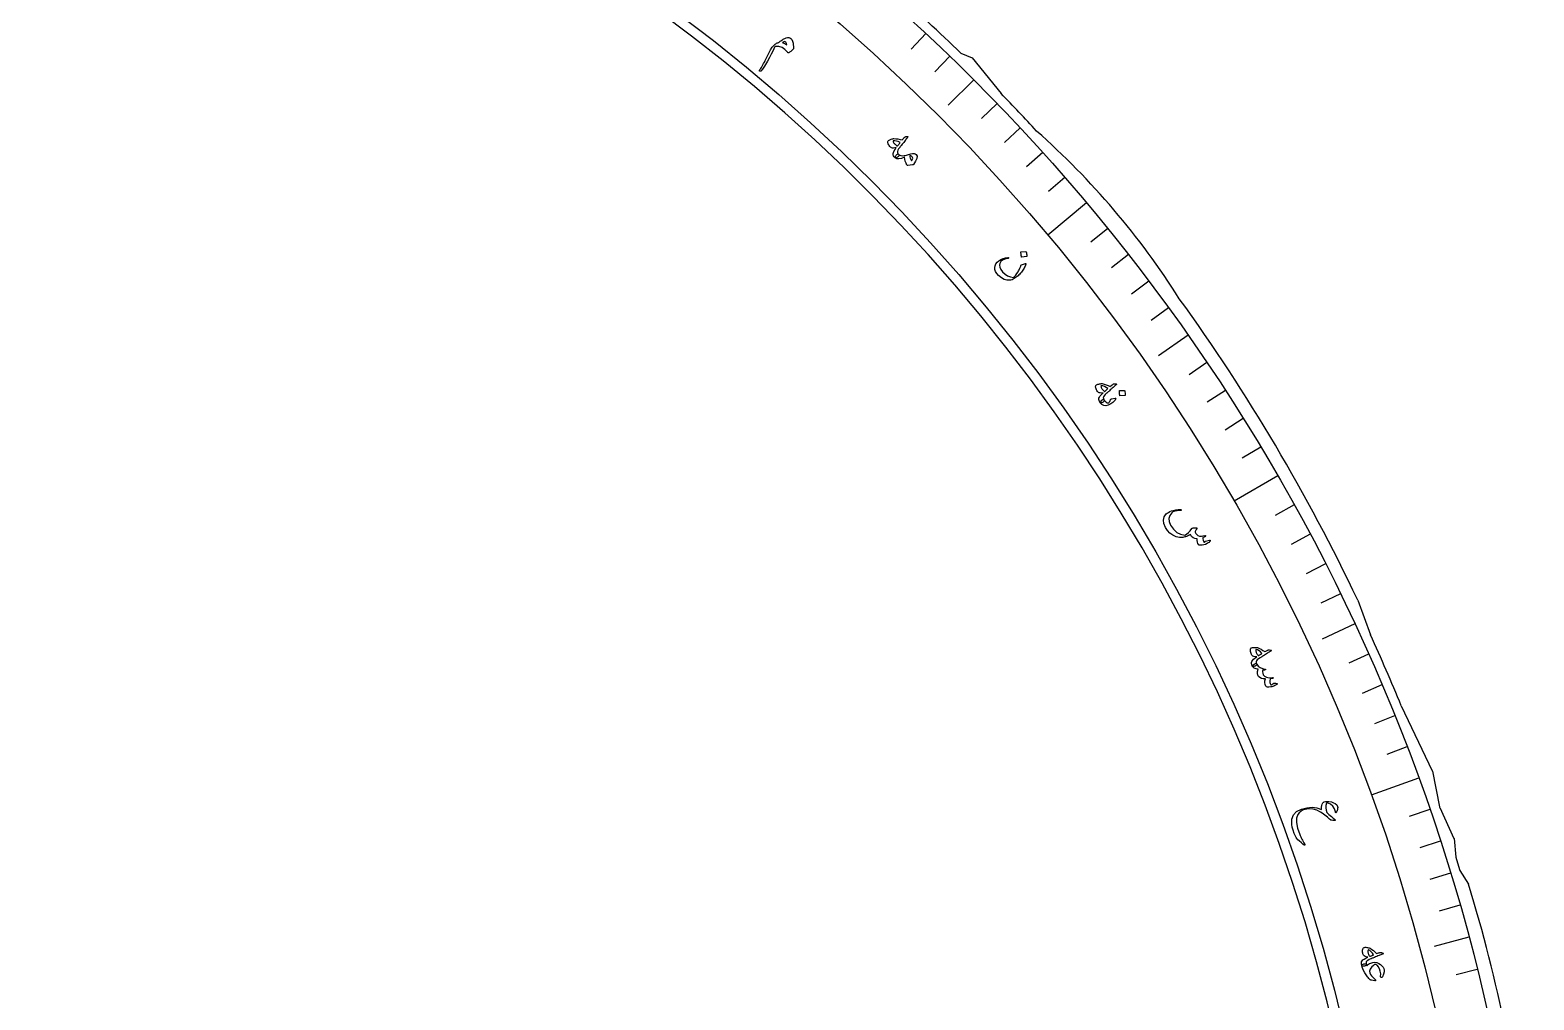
# Model space of a CAD drawing. Header units: millimetres. Extents: x -92 to 92, y -92 to 131.
# Drawn here: x 19.5 to 91, y 20.6 to 66.7 of the extents above; entities that cross this region are included whole.
import ezdxf

# ---------------------------------------------------------------- set-up
doc = ezdxf.new("R2010")
doc.units = ezdxf.units.MM
for name, color, linetype in [('CUT_INNER', 6, 'Continuous'), ('CUT_OUTER', 1, 'Continuous'), ('ENGRAVE', 7, 'Continuous'), ('ENGRAVE_FINE', 8, 'Continuous'), ('TEXT', 5, 'Continuous')]:
    doc.layers.add(name, color=color, linetype=linetype)

msp = doc.modelspace()

# ---------------------------------------------------------------- linework, layer by layer
at = {"layer": 'CUT_INNER'}
msp.add_arc((0, 0), 83.7225, 104.414063, 87.539062, dxfattribs=at)
at = {"layer": 'CUT_OUTER'}
for points in [[(63.7555, 65.6309), (64.2908, 65.4166), (64.2942, 65.415), (64.2967, 65.4122), (65.6704, 63.7147)], [(82.6446, 39.6083), (83.2589, 37.9491)], [(84.7152, 34.5766), (86.1962, 31.4733), (86.1975, 31.4705), (86.1982, 31.4675), (86.5381, 29.7677), (86.5426, 29.7506), (86.549, 29.7342), (87.2279, 28.2637), (87.2295, 28.2597), (87.2301, 28.2555), (87.3104, 27.3689), (87.3954, 27.0978), (87.505, 26.7406), (87.9156, 26.0838), (87.9176, 26.0802)]]:
    msp.add_lwpolyline(points, dxfattribs=at)
for centre, radius, start, end in [((0.5066, 0.5589), 90.7457, 45.81392, 48.52147), ((3.0411, 2.8627), 87.3235, 42.563322, 44.175366), ((42.8862, 34.1984), 36.984, 32.279459, 48.572341), ((0.4053, 0.6064), 91.0189, 25.372572, 35.878516), ((1.4163, 0.6079), 89.9588, 22.185301, 24.52516), ((22.979, 5.898), 68.0025, 5.190777, 17.264659)]:
    msp.add_arc(centre, radius, start, end, dxfattribs=at)
at = {"layer": 'ENGRAVE'}
for points in [[(64.3703, 64.3703), (63.1604, 63.1604)], [(69.7356, 58.5151), (67.9006, 56.9753)], [(74.5702, 52.2146), (73.1685, 51.2332)], [(78.8372, 45.5167), (76.7627, 44.3189)], [(82.5042, 38.4724), (80.9535, 37.7492)], [(85.5434, 31.1352), (83.2924, 30.3159)], [(87.9315, 23.5612), (86.2787, 23.1183)]]:
    msp.add_lwpolyline(points, dxfattribs=at)
for radius in [91.0333, 88.6379, 84.1891]:
    msp.add_circle((0, 0), radius, dxfattribs=at)
at = {"layer": 'ENGRAVE_FINE'}
for points in [[(62.0846, 66.5776), (61.3844, 65.8267)], [(63.2371, 65.4839), (62.5239, 64.7454)], [(65.4839, 63.2371), (64.7454, 62.5239)], [(66.5776, 62.0846), (65.8267, 61.3844)], [(67.651, 60.9132), (66.888, 60.2263)], [(68.7037, 59.7233), (67.9289, 59.0497)], [(70.7462, 57.2891), (69.9484, 56.6431)], [(71.7353, 56.0457), (70.9263, 55.4137)], [(72.7025, 54.7852), (71.8826, 54.1674)], [(73.6475, 53.5081), (72.817, 52.9046)], [(75.4701, 50.9052), (74.619, 50.3311)], [(76.347, 49.5803), (75.486, 49.0212)], [(77.2007, 48.2403), (76.33, 47.6963)], [(78.0308, 46.8856), (77.1508, 46.3569)], [(79.6196, 44.1338), (78.7217, 43.6361)], [(80.3777, 42.7376), (79.4712, 42.2556)], [(81.1113, 41.3283), (80.1966, 40.8622)], [(81.8202, 39.9064), (80.8975, 39.4563)], [(83.1631, 37.0266), (82.2252, 36.609)], [(83.7966, 35.5696), (82.8516, 35.1684)], [(84.4047, 34.1017), (83.4528, 33.7171)], [(84.987, 32.6234), (84.0285, 32.2555)], [(86.0737, 29.6376), (85.103, 29.3033)], [(86.5779, 28.1309), (85.6015, 27.8136)], [(87.0556, 26.6156), (86.0739, 26.3154)], [(87.5069, 25.0922), (86.52, 24.8092)], [(88.3293, 22.023), (87.3331, 21.7746)]]:
    msp.add_lwpolyline(points, dxfattribs=at)
at = {"layer": 'TEXT'}
for points in [[(55.0978, 66.1478), (55.1293, 66.1747), (55.1615, 66.2008), (55.1945, 66.2261), (55.2283, 66.2505), (55.2629, 66.2736), (55.2983, 66.295), (55.3346, 66.3146), (55.3717, 66.3325), (55.4443, 66.3604), (55.5083, 66.3759), (55.5637, 66.3791), (55.6104, 66.3698), (55.6662, 66.3374), (55.7115, 66.2824), (55.7462, 66.205), (55.7702, 66.105), (55.775, 66.0754), (55.7789, 66.0457), (55.7819, 66.016), (55.784, 65.9862), (55.7853, 65.9562), (55.7859, 65.9259), (55.7858, 65.8954), (55.7851, 65.8645), (55.7837, 65.8475), (55.78, 65.8328), (55.7742, 65.8204), (55.766, 65.8103), (55.7257, 65.776), (55.6894, 65.7456), (55.6573, 65.7191), (55.6293, 65.6964), (55.6058, 65.6778), (55.5873, 65.6636), (55.5738, 65.6538), (55.5652, 65.6483), (55.5519, 65.6442), (55.5397, 65.6448), (55.5287, 65.6503), (55.5189, 65.6607), (55.3858, 65.8094), (55.2438, 65.9074), (55.0931, 65.9547), (54.934, 65.9512), (54.9193, 65.9467), (54.9073, 65.9401), (54.898, 65.9311), (54.8914, 65.92), (54.8155, 65.7588), (54.7335, 65.5936), (54.6453, 65.4243), (54.551, 65.2508), (54.4175, 65.023), (54.3109, 64.8678), (54.2314, 64.785), (54.179, 64.7746), (54.1706, 64.7858), (54.1701, 64.8021), (54.1775, 64.8234), (54.1928, 64.8498), (54.2284, 64.9018), (54.2638, 64.9572), (54.2992, 65.016), (54.3345, 65.0782), (54.3699, 65.1435), (54.4056, 65.2114), (54.4414, 65.2822), (54.4774, 65.3556), (54.5981, 65.6021), (54.7, 65.7922), (54.7831, 65.9258), (54.8478, 66.0029), (54.8833, 66.0342), (54.9178, 66.0616), (54.9512, 66.0851), (54.9837, 66.1045), (55.0148, 66.1204), (55.0442, 66.1329), (55.0718, 66.142), (55.0978, 66.1478)], [(55.2605, 66.1354), (55.2849, 66.1277), (55.3099, 66.1187), (55.3353, 66.1082), (55.3611, 66.0962), (55.3873, 66.0829), (55.4137, 66.0684), (55.4404, 66.0526), (55.4672, 66.0356), (55.455, 66.0899), (55.4398, 66.1313), (55.4216, 66.1597), (55.4004, 66.1751), (55.3669, 66.1834), (55.3324, 66.1795), (55.2969, 66.1635), (55.2605, 66.1354)], [(61.2066, 61.6733), (61.2286, 61.674), (61.2384, 61.667), (61.236, 61.6522), (61.2214, 61.6297), (61.2115, 61.6172), (61.198, 61.5998), (61.1809, 61.5773), (61.1602, 61.5498), (61.1356, 61.5173), (61.1067, 61.4795), (61.0735, 61.4365), (61.036, 61.3883), (60.9991, 61.3409), (60.9661, 61.2985), (60.9369, 61.2611), (60.9116, 61.2287), (60.8902, 61.2014), (60.8728, 61.1793), (60.8595, 61.1624), (60.8503, 61.1507), (60.7938, 61.0754), (60.756, 61.0108), (60.737, 60.9568), (60.7367, 60.9135), (60.7433, 60.89), (60.7561, 60.8662), (60.7749, 60.8421), (60.7999, 60.8179), (60.812, 60.801), (60.8161, 60.7827), (60.812, 60.763), (60.7997, 60.742), (60.7813, 60.7204), (60.7603, 60.7009), (60.7369, 60.6833), (60.7111, 60.6678), (60.6868, 60.6568), (60.6663, 60.651), (60.6498, 60.6504), (60.637, 60.655), (60.5903, 60.7026), (60.5583, 60.7517), (60.5408, 60.8025), (60.538, 60.855), (60.5512, 60.9147), (60.5799, 60.982), (60.6241, 61.0569), (60.6839, 61.1393), (60.6151, 61.1213), (60.5551, 61.1129), (60.504, 61.1143), (60.4616, 61.1254), (60.4342, 61.1415), (60.4063, 61.1648), (60.3779, 61.1952), (60.349, 61.2329), (60.3216, 61.2757), (60.3011, 61.3143), (60.2876, 61.3486), (60.2812, 61.3787), (60.2811, 61.4081), (60.2866, 61.4334), (60.2979, 61.4544), (60.3148, 61.4712), (60.3398, 61.4883), (60.3701, 61.5048), (60.4056, 61.5206), (60.4463, 61.5358), (60.4886, 61.5496), (60.5234, 61.5595), (60.5509, 61.5655), (60.5709, 61.5676), (60.666, 61.5628), (60.7631, 61.5506), (60.862, 61.5311), (60.9628, 61.5042), (60.995, 61.5415), (61.0231, 61.5733), (61.0472, 61.5996), (61.0672, 61.6206), (61.0853, 61.6368), (61.1037, 61.6492), (61.1224, 61.6577), (61.1413, 61.6624)], [(60.8656, 61.3807), (60.7772, 61.4235), (60.6936, 61.4511), (60.6149, 61.4634), (60.541, 61.4605), (60.5334, 61.4576), (60.5288, 61.4527), (60.5272, 61.4458), (60.5285, 61.4369), (60.5395, 61.41), (60.554, 61.3835), (60.572, 61.3573), (60.5935, 61.3315), (60.6184, 61.306), (60.6469, 61.2809), (60.6788, 61.2562), (60.7143, 61.2317), (60.7204, 61.2286), (60.7279, 61.2263), (60.7367, 61.225), (60.7469, 61.2246), (60.7606, 61.2406), (60.7746, 61.2575), (60.7889, 61.2755), (60.8036, 61.2945), (60.8186, 61.3145), (60.834, 61.3356), (60.8496, 61.3576), (60.8656, 61.3807)], [(61.6342, 60.8059), (61.6704, 60.7286), (61.6599, 60.6248), (61.6026, 60.4946), (61.4986, 60.338), (61.4901, 60.3277), (61.4812, 60.3201), (61.4719, 60.3152), (61.4621, 60.313), (61.2378, 60.2894), (61.2233, 60.2888), (61.2107, 60.2923), (61.2, 60.2998), (61.191, 60.3113), (61.1473, 60.4021), (61.1139, 60.495), (61.0907, 60.5902), (61.0779, 60.6876), (60.9294, 60.6289), (60.8065, 60.6039), (60.7091, 60.6126), (60.637, 60.655), (60.633, 60.6638), (60.6335, 60.6776), (60.6385, 60.6963), (60.648, 60.72), (60.6782, 60.7721), (60.7073, 60.8091), (60.7352, 60.831), (60.7619, 60.8377), (60.7718, 60.8358), (60.7814, 60.8319), (60.7907, 60.8259), (60.7999, 60.8179), (60.8479, 60.7839), (60.9073, 60.7629), (60.978, 60.7549), (61.06, 60.76), (61.1022, 60.7684), (61.1691, 60.7846), (61.2607, 60.8086), (61.377, 60.8403), (61.4591, 60.8561), (61.5293, 60.8557), (61.5877, 60.8389), (61.6342, 60.8059)], [(61.326, 60.7609), (61.3314, 60.6986), (61.3462, 60.6368), (61.3705, 60.5753), (61.4042, 60.5143), (61.4375, 60.5523), (61.4573, 60.5908), (61.4634, 60.6299), (61.4559, 60.6696), (61.4371, 60.7052), (61.4092, 60.7324), (61.3722, 60.7509), (61.326, 60.7609)], [(66.854, 55.5853), (66.8346, 55.5411), (66.8133, 55.4962), (66.7901, 55.4505), (66.765, 55.4041), (66.7375, 55.3571), (66.7072, 55.3094), (66.6741, 55.2611), (66.6383, 55.2122), (66.6012, 55.165), (66.5627, 55.1204), (66.5226, 55.0783), (66.4812, 55.0388), (66.4381, 55.0017), (66.3933, 54.9669), (66.3468, 54.9344), (66.2986, 54.9042), (66.245, 54.876), (66.1921, 54.8542), (66.1398, 54.8386), (66.0882, 54.8292), (65.952, 54.8302), (65.8172, 54.8679), (65.6835, 54.9423), (65.5509, 55.0535), (65.4693, 55.1458), (65.4123, 55.239), (65.3799, 55.333), (65.3721, 55.4281), (65.3888, 55.5187), (65.4263, 55.6035), (65.4849, 55.6823), (65.5644, 55.7552), (65.6608, 55.8181), (65.7644, 55.8656), (65.8752, 55.8977), (65.9932, 55.9143), (66.0085, 55.914), (66.0198, 55.9107), (66.0268, 55.9043), (66.0298, 55.8948), (66.0292, 55.8832), (66.0222, 55.8741), (66.0089, 55.8676), (65.9891, 55.8637), (65.8513, 55.8302), (65.7438, 55.7801), (65.6665, 55.7137), (65.6194, 55.631), (65.6032, 55.5393), (65.6184, 55.4422), (65.6648, 55.3395), (65.7426, 55.2311), (65.858, 55.1182), (65.9824, 55.0354), (66.1158, 54.9829), (66.2585, 54.9606), (66.2625, 54.961), (66.2673, 54.9629), (66.273, 54.9664), (66.2795, 54.9713), (66.3265, 55.0151), (66.3753, 55.0733), (66.4259, 55.1458), (66.4782, 55.2328), (66.5032, 55.2782), (66.526, 55.3209), (66.5466, 55.361), (66.565, 55.3985), (66.5811, 55.4334), (66.5945, 55.4656), (66.6052, 55.4953), (66.6134, 55.5224), (66.6181, 55.536), (66.6241, 55.5465), (66.6315, 55.5539), (66.6402, 55.5582), (66.8352, 55.62), (66.8483, 55.6214), (66.8558, 55.6162), (66.8577, 55.6041), (66.854, 55.5853)], [(66.8417, 56.1985), (66.8462, 56.1981), (66.8506, 56.1958), (66.8549, 56.1918), (66.859, 56.1859), (66.8759, 56.1344), (66.8875, 56.0822), (66.8938, 56.0294), (66.8948, 55.9759), (66.8934, 55.9696), (66.8906, 55.9649), (66.8864, 55.962), (66.8807, 55.9608), (66.6536, 55.929), (66.6472, 55.9295), (66.6426, 55.9332), (66.6398, 55.9402), (66.639, 55.9505), (66.6382, 55.9593), (66.6367, 55.973), (66.6345, 55.9916), (66.6315, 56.015), (66.6276, 56.0436), (66.6225, 56.0775), (66.6162, 56.1167), (66.6087, 56.1613), (66.6083, 56.1678), (66.6096, 56.1722), (66.6125, 56.1747), (66.6171, 56.1752)], [(71.1338, 49.8981), (71.1556, 49.8949), (71.164, 49.8863), (71.1591, 49.8722), (71.1407, 49.8526), (71.1288, 49.8421), (71.1124, 49.8273), (71.0916, 49.8082), (71.0664, 49.7848), (71.0364, 49.7571), (71.0013, 49.725), (70.961, 49.6886), (70.9156, 49.6478), (70.8709, 49.6076), (70.831, 49.5717), (70.7956, 49.54), (70.7649, 49.5126), (70.739, 49.4895), (70.7181, 49.4708), (70.702, 49.4565), (70.6908, 49.4467), (70.6219, 49.3825), (70.5733, 49.3255), (70.5451, 49.2758), (70.5371, 49.2333), (70.5395, 49.2089), (70.5479, 49.1832), (70.5622, 49.1562), (70.5824, 49.128), (70.5914, 49.1092), (70.5922, 49.0905), (70.5847, 49.0718), (70.5689, 49.0533), (70.5469, 49.0353), (70.5229, 49.0198), (70.4968, 49.0066), (70.4685, 48.996), (70.4427, 48.9894), (70.4216, 48.9873), (70.4051, 48.9896), (70.3934, 48.9964), (70.3558, 49.0515), (70.333, 49.1055), (70.3247, 49.1586), (70.3312, 49.2107), (70.3547, 49.2672), (70.3949, 49.3284), (70.4516, 49.3943), (70.525, 49.4648), (70.4541, 49.4592), (70.3937, 49.4616), (70.3435, 49.472), (70.3038, 49.4904), (70.2796, 49.511), (70.2563, 49.5389), (70.2338, 49.5739), (70.212, 49.6161), (70.1925, 49.663), (70.1792, 49.7046), (70.172, 49.7407), (70.1709, 49.7715), (70.176, 49.8005), (70.1859, 49.8244), (70.2007, 49.8431), (70.2203, 49.8567), (70.248, 49.8691), (70.2807, 49.8799), (70.3184, 49.8892), (70.3611, 49.897), (70.4052, 49.9031), (70.4413, 49.9067), (70.4694, 49.9078), (70.4894, 49.9063), (70.5822, 49.8848), (70.6756, 49.8557), (70.7695, 49.819), (70.864, 49.7748), (70.9022, 49.8058), (70.9355, 49.8321), (70.9639, 49.8538), (70.9873, 49.8708), (71.008, 49.8836), (71.0283, 49.8926), (71.0482, 49.8977), (71.0676, 49.8989)], [(70.7466, 49.6704), (70.6671, 49.7281), (70.5896, 49.77), (70.5143, 49.796), (70.4411, 49.8062), (70.4332, 49.8047), (70.4278, 49.8007), (70.4249, 49.7942), (70.4246, 49.7852), (70.4307, 49.7568), (70.4403, 49.7281), (70.4534, 49.6992), (70.47, 49.67), (70.49, 49.6405), (70.5136, 49.6107), (70.5407, 49.5807), (70.5713, 49.5504), (70.5767, 49.5462), (70.5837, 49.5427), (70.5922, 49.5399), (70.6021, 49.5377), (70.6184, 49.5509), (70.6352, 49.5652), (70.6525, 49.5803), (70.6703, 49.5964), (70.6886, 49.6135), (70.7074, 49.6315), (70.7267, 49.6505), (70.7466, 49.6704)], [(71.541, 49.5781), (71.5455, 49.5772), (71.5497, 49.5746), (71.5535, 49.5702), (71.557, 49.564), (71.569, 49.5113), (71.5757, 49.4584), (71.5769, 49.4053), (71.5728, 49.3521), (71.5709, 49.3459), (71.5677, 49.3415), (71.5632, 49.339), (71.5574, 49.3384), (71.3286, 49.3275), (71.3222, 49.3286), (71.318, 49.3327), (71.3159, 49.3399), (71.316, 49.3501), (71.3161, 49.359), (71.3159, 49.3728), (71.3155, 49.3914), (71.3147, 49.415), (71.3135, 49.4437), (71.3116, 49.4778), (71.3091, 49.5174), (71.3058, 49.5624), (71.306, 49.5688), (71.3077, 49.5731), (71.3109, 49.5753), (71.3155, 49.5754)], [(70.9243, 49.1787), (71.0955, 49.21), (71.1159, 49.2113), (71.1274, 49.2056), (71.1301, 49.193), (71.1239, 49.1735), (71.0973, 49.127), (71.0659, 49.0836), (71.03, 49.0432), (70.9894, 49.0058), (70.9438, 48.9714), (70.8929, 48.94), (70.8367, 48.9115), (70.7752, 48.8859), (70.6609, 48.8583), (70.5593, 48.8675), (70.4701, 48.9135), (70.3934, 48.9964), (70.3927, 49.0116), (70.4053, 49.0365), (70.431, 49.0709), (70.4699, 49.1149), (70.4927, 49.1356), (70.5138, 49.1493), (70.5331, 49.156), (70.5507, 49.1556), (70.5599, 49.1519), (70.5683, 49.1461), (70.5758, 49.1381), (70.5824, 49.128), (70.6246, 49.0713), (70.6715, 49.029), (70.723, 49.0013), (70.7793, 48.988), (70.7829, 48.9882), (70.7865, 48.9899), (70.7902, 48.9933), (70.794, 48.9982), (70.818, 49.0271), (70.8398, 49.0602), (70.8594, 49.0977), (70.8767, 49.1395), (70.884, 49.1543), (70.8943, 49.1657), (70.9077, 49.1739), (70.9243, 49.1787)], [(75.5858, 42.4602), (75.5978, 42.4618), (75.6076, 42.4607), (75.6152, 42.4568), (75.6207, 42.4503), (75.6249, 42.4403), (75.626, 42.4304), (75.6241, 42.4207), (75.6192, 42.4111), (75.5985, 42.3827), (75.569, 42.3542), (75.5308, 42.3256), (75.4838, 42.2969), (75.4026, 42.2579), (75.3199, 42.2308), (75.2356, 42.2156), (75.1498, 42.2124), (75.1271, 42.2151), (75.1075, 42.2209), (75.0909, 42.2299), (75.0773, 42.242), (75.0432, 42.2945), (75.0197, 42.3585), (75.007, 42.4341), (75.0048, 42.5212), (74.8957, 42.5337), (74.8066, 42.571), (74.7375, 42.6332), (74.6883, 42.7203), (74.6398, 42.6964), (74.5924, 42.6747), (74.5461, 42.6553), (74.5009, 42.6381), (74.4565, 42.6231), (74.4127, 42.61), (74.3694, 42.5989), (74.3267, 42.5897), (74.2461, 42.579), (74.1652, 42.5805), (74.084, 42.5942), (74.0023, 42.6199), (73.8428, 42.698), (73.7044, 42.7978), (73.587, 42.9194), (73.4904, 43.063), (73.4149, 43.2442), (73.3969, 43.4122), (73.4366, 43.5672), (73.5339, 43.7093), (73.5773, 43.7465), (73.6337, 43.7819), (73.7031, 43.8154), (73.7855, 43.847), (73.8798, 43.875), (73.9824, 43.8964), (74.0933, 43.9112), (74.2127, 43.9193), (74.2207, 43.919), (74.2275, 43.9169), (74.2332, 43.913), (74.2377, 43.9073), (74.2408, 43.9007), (74.2423, 43.8944), (74.2422, 43.8882), (74.2406, 43.8822), (74.2364, 43.8764), (74.231, 43.8721), (74.2243, 43.8692), (74.2163, 43.8679), (74.0592, 43.8543), (73.9361, 43.8326), (73.8472, 43.8029), (73.7924, 43.7652), (73.6992, 43.6353), (73.6591, 43.4943), (73.6718, 43.342), (73.7373, 43.1783), (73.8737, 42.9757), (74.0312, 42.8284), (74.2103, 42.7364), (74.4111, 42.6996), (74.4999, 42.7512), (74.5856, 42.8197), (74.6682, 42.9052), (74.7476, 43.0078), (74.755, 43.0193), (74.7628, 43.0276), (74.7708, 43.0328), (74.7792, 43.0349), (74.8108, 43.0372), (74.8406, 43.0392), (74.8685, 43.0408), (74.8946, 43.0421), (74.9186, 43.043), (74.9401, 43.0432), (74.9593, 43.0427), (74.9761, 43.0416), (74.9838, 43.04), (74.9887, 43.0363), (74.9907, 43.0306), (74.9898, 43.0229), (74.9883, 43.0183), (74.9858, 43.0117), (74.9823, 43.0031), (74.9778, 42.9923), (74.9721, 42.9798), (74.965, 42.9658), (74.9566, 42.9502), (74.9468, 42.9332), (74.9285, 42.8995), (74.9164, 42.873), (74.9105, 42.8537), (74.9107, 42.8417), (74.9389, 42.7811), (74.9817, 42.7289), (75.0393, 42.685), (75.1116, 42.6495), (75.1496, 42.6433), (75.2043, 42.6468), (75.2755, 42.6601), (75.3632, 42.683), (75.3715, 42.6852), (75.3797, 42.685), (75.3877, 42.6825), (75.3956, 42.6777), (75.4018, 42.6726), (75.4062, 42.6668), (75.4088, 42.6603), (75.4095, 42.6531), (75.4004, 42.6367), (75.3761, 42.6187), (75.3365, 42.5991), (75.2816, 42.5778), (75.2795, 42.5171), (75.2886, 42.4588), (75.3088, 42.4026), (75.3402, 42.3488), (75.3561, 42.3586), (75.3682, 42.3682), (75.3764, 42.3774), (75.3808, 42.3863), (75.3843, 42.3956), (75.3891, 42.4028), (75.3952, 42.4076), (75.4025, 42.4103)], [(78.5103, 37.2287), (78.5313, 37.2219), (78.5381, 37.2119), (78.5308, 37.1988), (78.5095, 37.1827), (78.4959, 37.1743), (78.4773, 37.1624), (78.4536, 37.1471), (78.4248, 37.1283), (78.3906, 37.106), (78.3505, 37.0803), (78.3047, 37.0512), (78.2531, 37.0186), (78.2023, 36.9865), (78.1569, 36.9578), (78.1167, 36.9326), (78.0819, 36.9107), (78.0525, 36.8922), (78.0286, 36.8774), (78.0104, 36.866), (77.9977, 36.8581), (77.919, 36.8065), (77.8615, 36.7585), (77.8253, 36.7142), (77.8103, 36.6736), (77.8086, 36.6492), (77.8125, 36.6224), (77.8221, 36.5935), (77.8373, 36.5622), (77.843, 36.5421), (77.8406, 36.5236), (77.8301, 36.5065), (77.8114, 36.4909), (77.7867, 36.4768), (77.7604, 36.4655), (77.7324, 36.457), (77.7028, 36.4512), (77.6762, 36.4491), (77.6551, 36.4506), (77.6393, 36.4556), (77.6288, 36.4643), (77.6011, 36.5249), (77.5876, 36.582), (77.5884, 36.6357), (77.6036, 36.686), (77.6363, 36.7377), (77.6861, 36.7913), (77.7531, 36.8467), (77.8373, 36.9039), (77.7665, 36.9103), (77.7073, 36.9228), (77.6596, 36.9415), (77.6235, 36.9663), (77.6032, 36.9907), (77.5849, 37.0221), (77.5685, 37.0604), (77.5542, 37.1056), (77.5429, 37.1552), (77.5367, 37.1984), (77.5357, 37.2353), (77.5398, 37.2657), (77.5497, 37.2935), (77.5635, 37.3154), (77.5812, 37.3313), (77.6028, 37.3414), (77.6322, 37.349), (77.6663, 37.3542), (77.705, 37.357), (77.7484, 37.3575), (77.7929, 37.3561), (77.8291, 37.3536), (77.8569, 37.3499), (77.8765, 37.3451), (77.9643, 37.3083), (78.0515, 37.2639), (78.1379, 37.212), (78.2236, 37.1525), (78.2665, 37.1766), (78.3037, 37.1969), (78.3353, 37.2135), (78.3613, 37.2264), (78.3839, 37.2355), (78.4054, 37.2409), (78.4258, 37.2426), (78.4452, 37.2406)], [(78.0903, 37.0693), (78.0216, 37.1396), (77.9523, 37.1939), (77.8825, 37.2322), (77.812, 37.2545), (77.8039, 37.2544), (77.7979, 37.2513), (77.794, 37.2454), (77.7922, 37.2366), (77.7935, 37.2075), (77.7981, 37.1777), (77.8061, 37.1469), (77.8175, 37.1154), (77.8324, 37.0829), (77.8506, 37.0497), (77.8723, 37.0155), (77.8973, 36.9805), (77.902, 36.9755), (77.9083, 36.9708), (77.9161, 36.9666), (77.9256, 36.9627), (77.9438, 36.9731), (77.9628, 36.9843), (77.9824, 36.9963), (78.0026, 37.0092), (78.0236, 37.023), (78.0451, 37.0376), (78.0674, 37.053), (78.0903, 37.0693)], [(78.8101, 35.6439), (78.8159, 35.6404), (78.8174, 35.6339), (78.8147, 35.6244), (78.8077, 35.6119), (78.7937, 35.5955), (78.7712, 35.5778), (78.7401, 35.5586), (78.7006, 35.5382), (78.6549, 35.5166), (78.6089, 35.4988), (78.5626, 35.4848), (78.516, 35.4744), (78.4215, 35.4629), (78.349, 35.4648), (78.2985, 35.4801), (78.2701, 35.5088), (78.2377, 35.5927), (78.2247, 35.6781), (78.2309, 35.7649), (78.2565, 35.8533), (78.1506, 35.8574), (78.0599, 35.8782), (77.9844, 35.9157), (77.924, 35.9699), (77.8848, 36.0378), (77.8696, 36.118), (77.8782, 36.2103), (77.9107, 36.3149), (77.8068, 36.3388), (77.7252, 36.3717), (77.6659, 36.4135), (77.6288, 36.4643), (77.6299, 36.4785), (77.644, 36.4981), (77.6711, 36.5232), (77.7112, 36.5537), (77.7536, 36.5778), (77.7887, 36.5873), (77.8166, 36.5821), (77.8373, 36.5622), (77.9115, 36.467), (78.0022, 36.3956), (78.1096, 36.348), (78.2337, 36.3242), (78.2405, 36.323), (78.2459, 36.3207), (78.25, 36.3175), (78.2528, 36.3134), (78.2548, 36.3076), (78.2554, 36.3018), (78.2545, 36.2961), (78.2522, 36.2905), (78.2407, 36.2825), (78.2172, 36.2778), (78.1816, 36.2762), (78.1339, 36.2779), (78.116, 36.2384), (78.1126, 36.1885), (78.1235, 36.1279), (78.1488, 36.0568), (78.2059, 35.9799), (78.2984, 35.9322), (78.4264, 35.9137), (78.5899, 35.9242), (78.5982, 35.9248), (78.6047, 35.924), (78.6095, 35.9216), (78.6125, 35.9177), (78.615, 35.9108), (78.6158, 35.9044), (78.6151, 35.8982), (78.6128, 35.8924), (78.6083, 35.8868), (78.6033, 35.8824), (78.5978, 35.8792), (78.5917, 35.8771), (78.4833, 35.8558), (78.4715, 35.8175), (78.4652, 35.7751), (78.4643, 35.7285), (78.4688, 35.6777), (78.4782, 35.6304), (78.4907, 35.597), (78.5065, 35.5773), (78.5255, 35.5714), (78.548, 35.5768), (78.5764, 35.5923), (78.6108, 35.6179), (78.6512, 35.6536), (78.6656, 35.6571), (78.6968, 35.6567), (78.745, 35.6523), (78.8101, 35.6439)], [(81.651, 29.864), (81.6751, 29.8297), (81.6896, 29.7882), (81.6944, 29.7393), (81.6897, 29.6832), (81.684, 29.6535), (81.6775, 29.6257), (81.6702, 29.5998), (81.6619, 29.5758), (81.653, 29.5538), (81.6434, 29.5338), (81.6334, 29.5159), (81.6227, 29.4999), (81.6111, 29.4877), (81.6014, 29.4874), (81.5934, 29.4991), (81.5873, 29.5227), (81.5443, 29.671), (81.4642, 29.7937), (81.3469, 29.8906), (81.1926, 29.9616), (81.184, 29.962), (81.1764, 29.9591), (81.1698, 29.9527), (81.164, 29.9429), (81.1306, 29.8308), (81.122, 29.7197), (81.1381, 29.6096), (81.1789, 29.5003), (81.19, 29.482), (81.2085, 29.46), (81.2346, 29.4341), (81.2681, 29.4045), (81.3333, 29.352), (81.3908, 29.3056), (81.4407, 29.2652), (81.4829, 29.2309), (81.5175, 29.2027), (81.5444, 29.1806), (81.5637, 29.1647), (81.5754, 29.1549), (81.5873, 29.1392), (81.5857, 29.1279), (81.5707, 29.121), (81.5422, 29.1185), (81.4645, 29.1202), (81.4054, 29.1248), (81.365, 29.1323), (81.3433, 29.1427), (81.3019, 29.1839), (81.2557, 29.2267), (81.2047, 29.2708), (81.1489, 29.3165), (81.0882, 29.3635), (81.0228, 29.412), (80.9525, 29.4618), (80.8774, 29.5131), (80.7029, 29.6069), (80.5193, 29.6589), (80.3268, 29.6692), (80.1254, 29.638), (80.0227, 29.6021), (79.9338, 29.551), (79.8587, 29.4849), (79.7973, 29.4037), (79.7367, 29.2355), (79.7322, 29.0195), (79.7833, 28.7554), (79.8895, 28.4428), (79.9096, 28.3958), (79.9322, 28.3455), (79.9573, 28.2919), (79.9849, 28.2349), (80.015, 28.1749), (80.0478, 28.112), (80.0833, 28.0462), (80.1214, 27.9774), (80.1272, 27.9652), (80.1297, 27.9556), (80.129, 27.9485), (80.125, 27.9439), (80.0964, 27.9471), (80.0428, 27.9812), (79.9642, 28.0461), (79.8604, 28.1417), (79.801, 28.201), (79.7534, 28.2544), (79.7177, 28.302), (79.6938, 28.3438), (79.6219, 28.5053), (79.5661, 28.6552), (79.5263, 28.7936), (79.5027, 28.9206), (79.5059, 29.1778), (79.5845, 29.387), (79.7389, 29.5482), (79.9694, 29.6613), (80.2309, 29.7275), (80.4758, 29.7473), (80.7041, 29.7205), (80.9157, 29.6468), (80.9226, 29.7478), (80.9359, 29.8328), (80.9558, 29.9019), (80.9822, 29.955), (80.9947, 29.9714), (81.01, 29.9851), (81.0279, 29.996), (81.0486, 30.0041), (81.1078, 30.0166), (81.1656, 30.0235), (81.2221, 30.0247), (81.2773, 30.0203), (81.3934, 29.9975), (81.4944, 29.9638), (81.5803, 29.9193), (81.651, 29.864)], [(83.8428, 22.8086), (83.8622, 22.7982), (83.8672, 22.7872), (83.8577, 22.7756), (83.8339, 22.7634), (83.819, 22.7576), (83.7986, 22.7492), (83.7726, 22.7383), (83.7409, 22.7249), (83.7033, 22.709), (83.6594, 22.6907), (83.6091, 22.6701), (83.5525, 22.6471), (83.4969, 22.6245), (83.4471, 22.6043), (83.4032, 22.5865), (83.365, 22.5711), (83.3328, 22.5581), (83.3067, 22.5477), (83.2868, 22.5397), (83.2729, 22.5342), (83.1863, 22.4972), (83.1213, 22.4601), (83.0778, 22.4229), (83.0559, 22.3856), (83.0499, 22.3618), (83.0491, 22.3348), (83.0534, 22.3046), (83.0628, 22.2712), (83.0649, 22.2504), (83.0593, 22.2326), (83.0459, 22.2176), (83.0248, 22.2055), (82.998, 22.196), (82.9701, 22.1896), (82.9411, 22.1861), (82.9109, 22.1856), (82.8844, 22.1882), (82.8638, 22.1934), (82.8491, 22.2012), (82.8404, 22.2115), (82.8237, 22.276), (82.8205, 22.3346), (82.8308, 22.3874), (82.8546, 22.4342), (82.8959, 22.4794), (82.9544, 22.5233), (83.0301, 22.566), (83.1231, 22.6075), (83.0545, 22.6263), (82.9984, 22.649), (82.9548, 22.6758), (82.9236, 22.7066), (82.9079, 22.7342), (82.8954, 22.7683), (82.8861, 22.8089), (82.8799, 22.856), (82.8775, 22.9068), (82.8791, 22.9504), (82.8846, 22.9868), (82.894, 23.0161), (82.9087, 23.0417), (82.9261, 23.0608), (82.9463, 23.0734), (82.9694, 23.0795), (82.9996, 23.0817), (83.0341, 23.0809), (83.0727, 23.0768), (83.1155, 23.0696), (83.1591, 23.0605), (83.1942, 23.0516), (83.221, 23.0431), (83.2394, 23.0349), (83.3194, 22.9832), (83.3973, 22.9241), (83.4733, 22.8578), (83.5471, 22.7841), (83.5936, 22.8003), (83.6338, 22.8137), (83.6679, 22.8245), (83.6957, 22.8326), (83.7195, 22.8376), (83.7416, 22.8391), (83.7621, 22.8372), (83.7808, 22.8318)], [(83.4012, 22.7257), (83.346, 22.807), (83.2874, 22.8726), (83.2254, 22.9227), (83.16, 22.9571), (83.152, 22.9584), (83.1456, 22.9565), (83.1407, 22.9513), (83.1373, 22.9429), (83.1334, 22.9141), (83.1327, 22.8839), (83.1352, 22.8522), (83.1409, 22.8191), (83.1498, 22.7846), (83.1619, 22.7486), (83.1771, 22.7112), (83.1956, 22.6723), (83.1994, 22.6665), (83.2047, 22.6609), (83.2117, 22.6553), (83.2203, 22.6499), (83.2401, 22.6568), (83.2607, 22.6645), (83.2822, 22.6729), (83.3044, 22.682), (83.3274, 22.6919), (83.3512, 22.7024), (83.3758, 22.7137), (83.4012, 22.7257)], [(83.4623, 21.486), (83.2964, 21.5145), (83.2795, 21.5192), (83.2655, 21.5243), (83.2543, 21.5298), (83.246, 21.5357), (83.2096, 21.5673), (83.1742, 21.6021), (83.1398, 21.6401), (83.1064, 21.6812), (83.0736, 21.7254), (83.0413, 21.7722), (83.0093, 21.8217), (82.9778, 21.874), (82.9238, 21.973), (82.8829, 22.0622), (82.8551, 22.1417), (82.8404, 22.2115), (82.8454, 22.241), (82.8645, 22.2648), (82.8978, 22.2828), (82.9452, 22.295), (82.9895, 22.3002), (83.0234, 22.2995), (83.047, 22.2932), (83.0602, 22.281), (83.0609, 22.2785), (83.0615, 22.2761), (83.0622, 22.2736), (83.0628, 22.2712), (83.0659, 22.2523), (83.0701, 22.2341), (83.0755, 22.2166), (83.082, 22.1997), (83.1183, 22.2414), (83.1611, 22.2777), (83.2103, 22.3084), (83.266, 22.3336), (83.3699, 22.3629), (83.4676, 22.3697), (83.5591, 22.3539), (83.6444, 22.3154), (83.7294, 22.2591), (83.7988, 22.2002), (83.8526, 22.1387), (83.8908, 22.0748), (83.9103, 22), (83.9047, 21.9081), (83.8741, 21.7991), (83.8184, 21.6732), (83.8086, 21.658), (83.7962, 21.6489), (83.7814, 21.6457), (83.764, 21.6485), (83.7493, 21.6552), (83.7397, 21.6654), (83.7352, 21.6793), (83.7356, 21.6968), (83.7389, 21.8225), (83.7204, 21.9429), (83.6799, 22.0579), (83.6175, 22.1674), (83.5855, 22.2089), (83.5542, 22.2389), (83.5236, 22.2574), (83.4937, 22.2646), (83.4598, 22.2592), (83.42, 22.2383), (83.3744, 22.2019), (83.3229, 22.1502), (83.2729, 22.0906), (83.2376, 22.0376), (83.2171, 21.9912), (83.2114, 21.9514), (83.2242, 21.8715), (83.2537, 21.7956), (83.2999, 21.7237), (83.3629, 21.6557), (83.4311, 21.5968), (83.4642, 21.5657), (83.4855, 21.5395), (83.495, 21.5182), (83.4926, 21.5017), (83.4866, 21.4938), (83.4795, 21.4885), (83.4714, 21.4859), (83.4623, 21.486)]]:
    msp.add_lwpolyline(points, close=True, dxfattribs=at)

doc.saveas('drawing.dxf')
